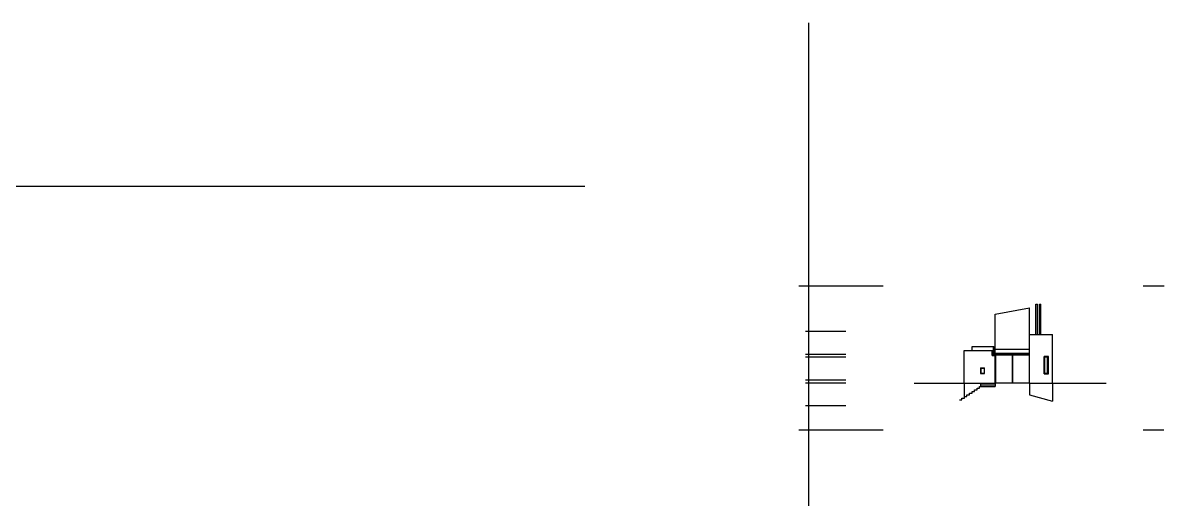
# Model space of a CAD drawing. Header units: inches. Extents: x -16498 to 2265, y 141 to 7454.
# Drawn here: x -2528 to 2265, y 3195 to 5194 of the extents above; entities that cross this region are included whole.
import ezdxf

# ---------------------------------------------------------------- set-up
doc = ezdxf.new("R2010")
doc.units = ezdxf.units.IN
doc.header["$LTSCALE"] = 0.5
doc.header["$MEASUREMENT"] = 0
for name, color, linetype in [('A-Elev-North', 7, 'Continuous'), ('A-Elev-South', 7, 'Continuous'), ('A-glazing', 252, 'Continuous'), ('A-walls', 7, 'Continuous'), ('construction', 160, 'Continuous')]:
    doc.layers.add(name, color=color, linetype=linetype)

msp = doc.modelspace()

# ---------------------------------------------------------------- linework, layer by layer
at = {"layer": 'A-Elev-North'}
for p, q in [((731.5, 4089.5), (1085.1, 4089.5)), ((2176.6, 4089.5), (2265, 4089.5)), ((730.4, 3486.3), (1085.1, 3486.3)), ((2176.6, 3486.3), (2263.9, 3486.3))]:
    msp.add_line(p, q, dxfattribs=at)
at = {"layer": 'A-Elev-North', "color": 254}
msp.add_line((1555.7, 3823.1), (1555.7, 3971.2, 5017.5), dxfattribs=at)
at = {"layer": 'A-Elev-North', "color": 253}
for p, q in [((1458.9, 3818.2), (1458.9, 3835.2)), ((1458.9, 3835.2), (1549.5, 3835.2)), ((1548.4, 3818.2), (1548.4, 3835.2)), ((1549.5, 3802.2), (1549.5, 3835.2)), ((1425.5, 3682.2), (1425.5, 3818.2)), ((1425.5, 3818.2), (1548.4, 3818.2)), ((1542.7, 3797.2), (1542.7, 3818.2)), ((1542.7, 3797.2, -2903.3), (1555.7, 3797.2, 5147.6)), ((1547.4, 3802.2), (1555.7, 3802.2, 5147.6))]:
    msp.add_line(p, q, dxfattribs=at)
at = {"layer": 'A-Elev-North', "color": 251}
for p, q in [((1547.4, 3797.2), (1547.4, 3802.2)), ((1548.4, 3802.2), (1548.4, 3818.2)), ((1425.5, 3682.2), (1425.5, 3619.2, -36033)), ((1458.1, 3647.2, -15442.7), (1468.7, 3647.2, -15442.7)), ((1458.1, 3640.2, -15442.7), (1458.1, 3647.2, -15442.7)), ((1468.7, 3654.2, -10295.1), (1479.3, 3654.2, -10295.1)), ((1468.7, 3647.2, -10295.1), (1468.7, 3654.2, -10295.1)), ((1479.3, 3661.2, -5147.6), (1489.9, 3661.2, -5147.6)), ((1479.3, 3654.2, -5147.6), (1479.3, 3661.2, -5147.6)), ((1489.9, 3668.2, -5147.6), (1555.7, 3668.2, -5147.6)), ((1489.9, 3661.2, -5147.6), (1489.9, 3668.2, -5147.6)), ((1495.7, 3675.2, -5147.6), (1555.7, 3675.2, -5147.6)), ((1555.7, 3682.2), (1555.7, 3668.2)), ((1405.1, 3612.2, -41180.5), (1415.7, 3612.2, -41180.5)), ((1415.7, 3619.2, -36033), (1426.3, 3619.2, -36033)), ((1415.7, 3612.2, -36033), (1415.7, 3619.2, -36033)), ((1426.3, 3626.2, -30885.4), (1436.9, 3626.2, -30885.4)), ((1426.3, 3619.2, -30885.4), (1426.3, 3626.2, -30885.4)), ((1436.9, 3633.2, -25737.8), (1447.5, 3633.2, -25737.8)), ((1436.9, 3626.2, -25737.8), (1436.9, 3633.2, -25737.8)), ((1447.5, 3640.2, -20590.3), (1458.1, 3640.2, -20590.3)), ((1447.5, 3633.2, -20590.3), (1447.5, 3640.2, -20590.3))]:
    msp.add_line(p, q, dxfattribs=at)
at = {"layer": 'A-Elev-South', "color": 7}
for p, q in [((770.9, 5194.2, 5147.6), (770.9, 610.9, 5147.6)), ((1699.7, 3823.1, 5220.1), (1555.7, 3823.1)), ((1555.7, 3682.2, -4774.8), (1555.7, 3823.1)), ((1215.7, 3682.2), (1555.7, 3682.2)), ((1699.7, 3682.2), (2021.5, 3682.2))]:
    msp.add_line(p, q, dxfattribs=at)
at = {"layer": 'A-Elev-South', "color": 254}
msp.add_line((1699.7, 3823.1), (1699.7, 3997.7), dxfattribs=at)
at = {"layer": 'A-Elev-South', "color": 253}
for p, q in [((1726.5, 3885.2), (1726.5, 4013)), ((1726.5, 4013), (1732.5, 4013)), ((1732.5, 3885.2), (1732.5, 4013)), ((1741.5, 3885.2), (1741.5, 4013)), ((1741.5, 4013), (1747.5, 4013)), ((1747.5, 3885.2), (1747.5, 4013)), ((1699.7, 3885.2), (1795.7, 3885.2)), ((1795.7, 3682.2), (1795.7, 3885.2)), ((1555.7, 3807.2, 5147.6), (1699.7, 3807.2, 5147.6)), ((1555.7, 3802.2, 5147.6), (1699.7, 3802.2, 5147.6)), ((1556.7, 3801.2, 5147.6), (1627.2, 3801.2, 5147.6)), ((1556.7, 3801.2, 5147.6), (1556.7, 3683.2, 85.8)), ((1627.2, 3801.2, 5104.7), (1627.2, 3683.2, 42.9)), ((1628.2, 3801.2, 5104.7), (1628.2, 3683.2, 42.9)), ((1628.2, 3801.2, 5147.6), (1698.7, 3801.2, 5147.6)), ((1698.7, 3801.2, 5104.7), (1698.7, 3683.2, 42.9)), ((1556.7, 3683.2), (1627.2, 3683.2)), ((1628.2, 3683.2), (1698.7, 3683.2))]:
    msp.add_line(p, q, dxfattribs=at)
at = {"layer": 'A-Elev-South', "color": 2, "ltscale": 0.1}
for p, q in [((928.7, 3898.2, -10295.1), (758.2, 3898.2, -10295.1)), ((928.7, 3898.2, -10295.1), (758.2, 3898.2, -10295.1)), ((928.7, 3898.2, -10295.1), (758.2, 3898.2, -10295.1)), ((928.7, 3802.2, -10295.1), (758.2, 3802.2, -10295.1)), ((928.7, 3790.2, -10295.1), (758.2, 3790.2, -10295.1)), ((928.7, 3694.2, -10295.1), (758.2, 3694.2, -10295.1)), ((928.7, 3682.2, -10295.1), (758.2, 3682.2, -10295.1)), ((928.7, 3586.2, -10295.1), (758.2, 3586.2, -10295.1))]:
    msp.add_line(p, q, dxfattribs=at)
at = {"layer": 'A-Elev-South'}
for q in [(1699.7, 3823.1), (1555.7, 3682.2)]:
    msp.add_line((1699.7, 3682.2), q, dxfattribs=at)
at = {"layer": 'A-Elev-South', "color": 252}
for p, q in [((1778.7, 3793.2, -22888.6), (1760.7, 3793.2, -22888.6)), ((1760.7, 3721.2, -12593.4), (1760.7, 3793.2, -12593.4)), ((1760.7, 3793.2, -22888.6), (1778.7, 3793.2, -22888.6)), ((1775.7, 3790.2, -22888.6), (1763.7, 3790.2, -22888.6)), ((1763.7, 3724.2, -23377), (1763.7, 3790.2, -12910.6)), ((1775.7, 3724.2, -12593.4), (1775.7, 3790.2, -12593.4)), ((1778.7, 3721.2, -12593.4), (1778.7, 3793.2, -12593.4)), ((1493.4, 3746.2), (1510.4, 3746.2)), ((1493.4, 3746.2), (1493.4, 3722.2)), ((1510.4, 3722.2, 2573.8), (1510.4, 3746.2, 2573.8)), ((1493.4, 3722.2), (1510.4, 3722.2)), ((1760.7, 3721.2, -22888.6), (1778.7, 3721.2, -22888.6)), ((1763.7, 3724.2, -22888.6), (1775.7, 3724.2, -22888.6))]:
    msp.add_line(p, q, dxfattribs=at)
at = {"layer": 'A-Elev-South', "color": 250}
msp.add_line((1494.5, 3722.2), (1494.5, 3746.2), dxfattribs=at)
at = {"layer": 'A-Elev-South', "color": 251}
for p, q in [((1495.2, 3722.2, -257.6), (1495.2, 3746.2, -257.6)), ((1496.2, 3744.6, 152.4), (1510.4, 3744.6, 2316.2)), ((1496.2, 3723.7, -257.6), (1496.2, 3744.6, -257.6)), ((1496.2, 3723.7, 152.4), (1510.4, 3723.7, 2316.2)), ((1699.7, 3682.2), (1699.7, 3632.8, -6843)), ((1795.7, 3682.2), (1795.7, 3605.9)), ((1699.7, 3632.8, -6843), (1795.7, 3605.9))]:
    msp.add_line(p, q, dxfattribs=at)
at = {"layer": 'A-glazing', "color": 254}
msp.add_line((1555.7, 3971.2, 5017.5), (1699.7, 3997.7), dxfattribs=at)
at = {"layer": 'A-walls', "color": 251}
msp.add_line((1495.7, 3668.2), (1495.7, 3682.2), dxfattribs=at)
at = {"layer": 'construction'}
msp.add_line((-167.6, 4507.7), (-3525.7, 4507.7), dxfattribs=at)

doc.saveas('drawing.dxf')
